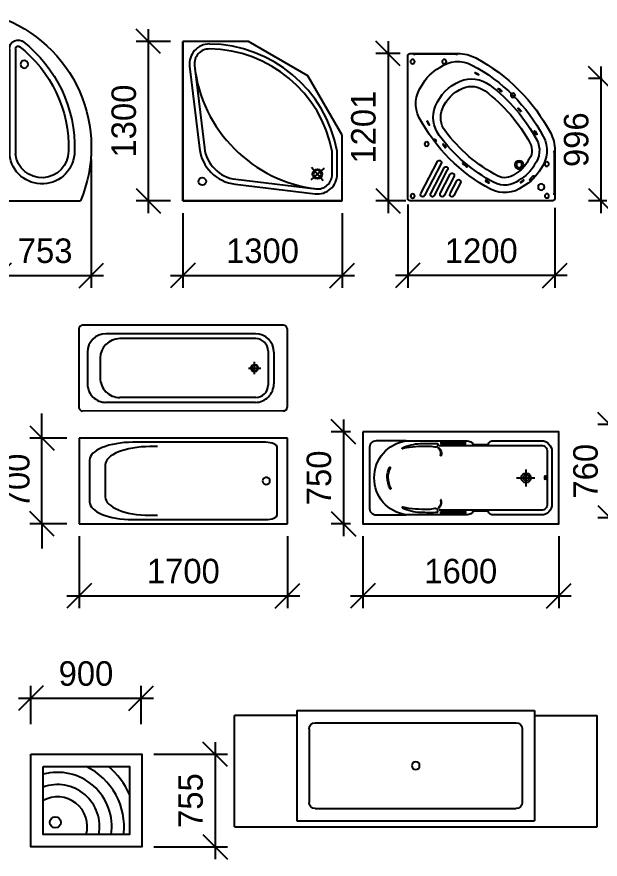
# Model space of a CAD drawing. Header units: millimetres. Extents: x 3103 to 179340, y -10977 to 70536.
# Drawn here: x 50362 to 55123, y -4503 to 2367 of the extents above; entities that cross this region are included whole.
import ezdxf

# ---------------------------------------------------------------- set-up
doc = ezdxf.new("R2010")
doc.units = ezdxf.units.MM
doc.header["$LTSCALE"] = 0.5
doc.linetypes.add('AUSGEZOGEN', pattern=[0])
doc.linetypes.add('ELGO_LTYPE0', pattern=[0])
for name, color, linetype in [('RAZMER', 5, 'Continuous'), ('SANTEH', 30, 'Continuous'), ('мебель', 23, 'Continuous')]:
    doc.layers.add(name, color=color, linetype=linetype)
doc.layers.add('ОБОРУДОВАНИЕ', color=27, linetype='Continuous', lineweight=0)
doc.styles.add('WROMLATS', font='wromlats.shx', dxfattribs={"bigfont": 'bigfont.shx'})
doc.dimstyles.new('juka', dxfattribs={"dimscale": 100, "dimtxt": 2, "dimasz": 2, "dimexe": 1, "dimexo": 1, "dimgap": 1, "dimtad": 1, "dimtoh": 1, "dimdec": 0, "dimzin": 0, "dimdsep": 46, "dimtxsty": 'WROMLATS', "dimblk": 'OBLIQUE', "dimcen": -3, "dimdle": 1, "dimclrd": 256, "dimclre": 256, "dimclrt": 256, "dimadec": 0, "dimazin": 0, "dimtfac": 1, "dimtdec": 0, "dimtix": 1, "dimtmove": 2, "dimatfit": 3, "dimldrblk": 'ORIGIN2', "dimfxl": 1, "dimtvp": 2.5, "dimtolj": 1, "dimtzin": 0, "dimarcsym": 0})

# ---------------------------------------------------------------- blocks, each defined once
blk = doc.blocks.new('ванна 1940')
at = {"layer": 'SANTEH', "linetype": 'AUSGEZOGEN'}
for p, q in [((-900, 1940), (0, 1940)), ((-900, 1940), (-900, 0)), ((0, 1940), (0, 0)), ((-800, 1790), (-800, 150)), ((-750, 1840), (-150, 1840)), ((-100, 1790), (-100, 150)), ((-750, 100), (-150, 100)), ((-900, 0), (0, 0))]:
    blk.add_line(p, q, dxfattribs=at)
blk.add_circle((-450, 970), 31.9, dxfattribs=at)
for centre, start, end in [((-750, 1790), 90, 180), ((-150, 1790), 0, 90), ((-750, 150), 180, 270), ((-150, 150), 270, 0)]:
    blk.add_arc(centre, 50, start, end, dxfattribs=at)
blk = doc.blocks.new('ванная')
at = {"layer": 'SANTEH'}
for p, q in [((0, -343.9), (0, -195.5)), ((70.3, -267.4), (-67.1, -267.4))]:
    blk.add_line(p, q, dxfattribs=at)
for points in [[(-375, -1600), (375, -1600), (375, 0), (-375, 0), (-375, -1600)], [(-274.6, -963.8), (-274.6, -762.4), (-287.9, -762.4), (-287.9, -963.8)], [(274.6, -963.8), (274.6, -762.4), (287.9, -762.4), (287.9, -963.8)]]:
    blk.add_lwpolyline(points, close=True, dxfattribs=at)
for points in [[(0, -56.7), (213.1, -56.7, -0.429277), (302.6, -141.8), (302.6, -531.5, -0.406737), (272.2, -577.6), (272.2, -697.6, -0.266947), (301.5, -748.6), (301.5, -1245.9, -0.37784), (0, -1506.1, -0.37784), (-301.5, -1245.9), (-301.5, -748.6, -0.266947), (-272.2, -697.6), (-272.2, -577.6, -0.406737), (-302.6, -531.5), (-302.6, -141.8, -0.429277), (-213.1, -56.7)], [(17.4, -110.2, -0.226354), (-17.2, -111.1, -0.226354)], [(-229.6, -965.3, -0.237089), (-183, -958.8, -1.274803), (-184.6, -964.3, 0.239017), (-228.3, -970.6, 0.106561), (-239.2, -981.2, -1.274803), (-243.2, -977.1, -0.100693)], [(229.6, -965.3, 0.237089), (183, -958.8, 1.274803), (184.6, -964.3, -0.239017), (228.3, -970.6, -0.106561), (239.2, -981.2, 1.274803), (243.2, -977.1, 0.100693)], [(-280.2, -987.8), (-260.4, -987.3, -0.285613), (-251.2, -1000.1, -0.070759), (-250.6, -1011.4, 0.068828), (-256.8, -1067.7, 0.054466), (-240.2, -1270.6, -0.106439), (-237.8, -1274.8, -0.795424), (-244.3, -1276.9, -0.102098), (-279.6, -1130.4, -0.020008)], [(280.2, -987.8), (260.4, -987.3, 0.285613), (251.2, -1000.1, 0.070759), (250.6, -1011.4, -0.068828), (256.8, -1067.7, -0.054466), (240.2, -1270.6, 0.106439), (237.8, -1274.8, 0.795424), (244.3, -1276.9, 0.102098), (279.6, -1130.4, 0.020008)], [(-5, -1400.4, -0.135562), (-85, -1381, -1.274803), (-82.2, -1376.1, 0.132926), (-5, -1394.9, 0.112197), (86.2, -1371.9, -1.274803), (89.1, -1376.8, -0.115062)]]:
    blk.add_lwpolyline(points, format="xyb", close=True, dxfattribs=at)
for points in [[(-264.4, -977.2), (-264.4, -141.8, -0.434541), (-214.2, -94.9), (0, -94.9), (214.2, -94.9, -0.434541), (264.4, -141.8), (264.4, -977.2)], [(-301.5, -1245.9), (-301.5, -1490.1, 0.447971), (-239, -1545.8), (0, -1545.8), (239, -1545.8, 0.447971), (301.5, -1490.1), (301.5, -1245.9)]]:
    blk.add_lwpolyline(points, format="xyb", dxfattribs=at)
for radius in [39.6, 24]:
    blk.add_circle((0, -266.7), radius, dxfattribs=at)
blk = doc.blocks.new('s_51')
at = {"layer": 'SANTEH'}
for p, q in [((12.3, 6.1), (1178.2, 6.1)), ((12.3, 6.1), (1178.2, 6.1)), ((-5.1, -1176.9), (-5.1, -11.3)), ((1191.3, -46.1), (1182.6, -46.1)), ((1191.3, -393.8), (1191.3, -46.1)), ((1195.6, -11.3), (1195.6, -402.4)), ((1195.6, -11.3), (1195.6, -402.4)), ((299.2, -267.4), (37.2, -131.9)), ((53.2, -101), (315.2, -236.5)), ((262.9, -288.8), (53.3, -180.4)), ((37.3, -211.3), (246.9, -319.7)), ((53.4, -259.7), (210.7, -341.1)), ((194.7, -371.9), (37.4, -290.6)), ((53.4, -339.1), (158.4, -393.4)), ((787, -318.3), (787, -318.3)), ((142.4, -424.2), (37.4, -369.9)), ((1182.6, -393.8), (1191.3, -393.8)), ((655, -889.2), (655, -889.2)), ((404.7, -1194.2), (12.3, -1194.3)), ((404.7, -1194.2), (12.3, -1194.3)), ((48.1, -1189.9), (48.1, -1181.2)), ((396.1, -1189.9), (48.1, -1189.9)), ((396.1, -1181.2), (396.1, -1189.9))]:
    blk.add_line(p, q, dxfattribs=at)
at = {"layer": 'SANTEH', "extrusion": (0, 0, -1)}
for centre, major_axis, ratio, start_param, end_param in [((12.3, -11.3), (17.4, 0), 0.99914, 3.141593, 4.712389), ((1178.2, -11.3), (17.4, 0), 0.99914, 4.712389, 6.283185), ((1178.2, -11.3), (17.4, 0), 0.99914, 4.712389, 6.283185), ((34.1, -34), (17.4, 0), 0.99914, 1.570796326824218, 7.853981634003805), ((787, -305.6), (246.3, 0.2), 0.99914, 4.22377, 5.35664), ((787, -305.6), (246.3, 0.2), 0.99914, 4.22377, 5.35664), ((1130.4, -33.1), (17.4, 0), 0.99914, 1.570796326753293, 7.85398163393288), ((45.2, -116.5), (17.4, 0), 0.99914, 2.049201, 5.190794), ((1333, -1329.7), (1407.6, 1.2), 0.99914, 3.630212, 4.22377), ((1333, -1329.7), (1407.6, 1.2), 0.99914, 3.630212, 4.22377), ((457.9, -148.4), (16.5, 0), 0.99914, 1.570796326776528, 7.853981633956114), ((756, -433.9), (371.3, 0.3), 0.99914, -1.067691, -0.503105), ((756, -433.9), (371.3, 0.3), 0.99914, -1.067691, -0.503105), ((45.3, -195.8), (17.4, 0), 0.99914, 2.049201, 5.190794), ((675.3, -448.1), (246.3, 0.2), 0.99914, 4.072649, 5.099307), ((629.1, -160.8), (16.5, 9.8), 0.197669, 3.141437283618488, 9.424622590798073), ((45.4, -275.2), (17.4, 0), 0.99914, 2.049201, 5.190794), ((1333, -1329.7), (1346.7, 1.1), 0.99914, 3.630212, 4.072649), ((307.2, -251.9), (17.4, 0), 0.99914, -1.092391, 2.049201), ((490.1, -218.6), (9.86, 7.46), 0.201687, -0.000174, 6.283011), ((675.3, -448.1), (185.4, 0.2), 0.99914, 4.072649, 5.099307), ((629.7, -560.3), (367.4, 0.3), 0.99914, -1.183878, -0.386918), ((884.4, -402.7), (246.3, 0.2), 0.99914, -0.644252, 0.488619), ((884.4, -402.7), (246.3, 0.2), 0.99914, -0.644252, 0.488619), ((1130.6, -291.7), (17.4, 0), 0.99914, 1.570796326753293, 7.85398163393288), ((45.4, -354.5), (17.4, 0), 0.99914, 2.049201, 5.190794), ((202.7, -356.5), (17.4, 0), 0.99914, -1.092391, 2.049201), ((1333, -1329.7), (1285.8, 1.1), 0.99914, 3.630212, 4.072649), ((254.9, -304.2), (17.4, 0), 0.99914, -1.092391, 2.049201), ((442, -293.5), (14.5, 12.5), 0.197725, 3.141418, 9.424603), ((629.7, -560.3), (306.5, 0.3), 0.99914, -1.183878, -0.386918), ((150.4, -408.8), (17.4, 0), 0.99914, -1.092391, 2.049201), ((884.4, -402.7), (294.2, -102.7), 0.990411, -0.339572, 0.153152), ((884.4, -402.7), (294.2, -102.7), 0.990411, -0.339572, 0.153152), ((288.8, -460), (16.7, 20), 0.201766, 3.141414498492336, 9.424599805671923), ((741.8, -514.5), (185.4, 0.2), 0.99914, -0.386918, 0.63974), ((741.8, -514.5), (246.3, 0.2), 0.99914, -0.386918, 0.63974), ((-141.5, 141.1), (1407.6, 1.2), 0.99914, 0.488619, 1.082177), ((-141.5, 141.1), (1407.6, 1.2), 0.99914, 0.488619, 1.082177), ((-141.5, 141.1), (1472.9, 1.2), 0.99914, 0.488619, 1.082177), ((-141.5, 141.1), (1472.9, 1.2), 0.99914, 0.488619, 1.082177), ((307.1, -785.8), (246.3, 0.2), 0.99914, 2.497341, 3.630212), ((307.1, -785.8), (246.3, 0.2), 0.99914, 2.497341, 3.630212), ((151.4, -642.4), (9.6, 16.5), 0.197835, 3.141438377336019, 9.424623684515606), ((-141.5, 141.1), (1285.8, 1.1), 0.99914, 0.63974, 1.082177), ((-141.5, 141.1), (1346.7, 1.1), 0.99914, 0.63974, 1.082177), ((307.1, -785.8), (185.4, 0.2), 0.99914, 2.474712, 3.630212), ((307.1, -785.8), (124.5, 0.1), 0.99914, 2.432947, 3.630212), ((435.5, -754.7), (249.5, 0.2), 0.99914, 2.036859, 2.67553), ((287.1, -903.1), (34.8, 0), 0.99914, 1.570796326758217, 7.853981633937803), ((287.1, -903.1), (22.6, 0), 0.99914, 1.570796326771941, 7.853981633951527), ((854.7, -852.5), (17.4, 0), 0.99914, 1.57079632687496, 7.853981634054546), ((435.5, -754.7), (371.3, 0.3), 0.99914, 2.073901, 2.638488), ((435.5, -754.7), (371.3, 0.3), 0.99914, 2.073901, 2.638488), ((152.9, -926.7), (-10.4, 16), 0.197821, 0.000162, 6.283347), ((435.5, -754.7), (310.4, 0.3), 0.99914, 2.059658, 2.652731), ((180.3, -1010.1), (-18.4, 18.4), 0.300193, 3.141877, 9.425062), ((404.5, -883), (185.4, 0.2), 0.99914, 1.082177, 2.237677), ((404.5, -883), (124.5, 0.1), 0.99914, 1.082177, 2.279442), ((107.2, -1083.2), (26.1, 0), 0.99914, 1.570796326809197, 7.853981633988783), ((404.5, -883), (246.3, 0.2), 0.99914, 1.082177, 2.215048), ((404.5, -883), (246.3, 0.2), 0.99914, 1.082177, 2.215048), ((35, -1129.4), (17.4, 0), 0.99914, 1.570796326820314, 7.8539816339999), ((293.8, -1129.1), (17.4, 0), 0.99914, 1.570796326722875, 7.85398163390246), ((404.5, -883), (311.6, 0.3), 0.99914, 1.082177, 1.570796), ((404.5, -883), (311.6, 0.3), 0.99914, 1.082177, 1.570796), ((12.3, -1176.9), (17.4, 0), 0.99914, 1.570796, 3.141593)]:
    blk.add_ellipse(centre, major_axis=major_axis, ratio=ratio, start_param=start_param, end_param=end_param, dxfattribs=at)
at = {"layer": 'SANTEH'}
for centre, major_axis, ratio, start_param, end_param in [((1030.4, -559.4), (9.7, 16.5), 0.197833, 3.141748, 9.424933), ((897, -747.4), (12.5, 14.5), 0.197777, 3.141768, 9.424953), ((736.2, -906.3), (14.7, 12.3), 0.197721, 3.141767, 9.424952), ((548.3, -1038.3), (16.5, 9.6), 0.197667, 3.141747, 9.424932)]:
    blk.add_ellipse(centre, major_axis=major_axis, ratio=ratio, start_param=start_param, end_param=end_param, dxfattribs=at)
blk = doc.blocks.new('s_49')
at = {"layer": 'SANTEH'}
for p, q in [((0, 0), (0, -1300)), ((1300, 0), (0, 0)), ((0, 0), (1300, 0)), ((0, -1300), (0, 0)), ((0, 0), (0, -1300)), ((1300, 0), (0, 0)), ((1097.8, -54.7), (427.9, -135.1)), ((1098.1, 0), (609.6, 0)), ((1300, -535.5), (1300, 0)), ((1300, 0), (1300, 0)), ((1300, -535.5), (1300, 0)), ((1102.6, -94.7), (432.7, -175.1)), ((135.1, -427.9), (56.9, -1078.9)), ((175.1, -432.7), (97, -1083.7)), ((1020.2, -1020.2), (1300, -535.5)), ((535.5, -1300), (1020.2, -1020.2)), ((163.6, -1145.7), (270.9, -1050.5)), ((264.9, -1151.8), (169.7, -1044.5)), ((217.3, -1219.3), (402, -1219.3)), ((0, -1300), (535.5, -1300)), ((0, -1300), (535.5, -1300)), ((217.3, -1259.6), (405.9, -1259.6))]:
    blk.add_line(p, q, dxfattribs=at)
for centre, major_axis, start_param, end_param in [((1117.1, -215), (114.2, 114.2), 5.486654, 7.188022), ((1228.7, -1227.7), (806.1, 806.1), 0.896218, 2.242296), ((158.1, -158.1), (-21.8, 21.8), 2.356194490192331, 8.639379797371918), ((467.8, -467.8), (237, 237), 0.904836, 2.236756), ((1117.1, -215), (85.6, 85.6), 5.486654, 7.188022), ((467.8, -467.8), (-208.4, 208.4), -0.66596, 0.66596), ((204.8, -204.8), (730.7, 730.7), 4.119004, 5.486654), ((204.8, -204.8), (759.3, 759.3), 4.115349, 5.486654), ((217.3, -1098.1), (-114.2, 114.2), 0.66596, 2.356194), ((217.3, -1098.1), (85.6, 85.6), 2.236756, 3.926991), ((217.3, -1098.1), (-27.9, 27.9), 2.35619449019229, 8.639379797371877), ((217.3, -1098.1), (22.2, 22.2), 3.926991, 10.210176)]:
    blk.add_ellipse(centre, major_axis=major_axis, ratio=1, start_param=start_param, end_param=end_param, dxfattribs=at)
blk = doc.blocks.new('s_avokado')
at = {"color": 0, "linetype": 'ELGO_LTYPE0'}
for p, q in [((0, 1128.1), (0, -371.9)), ((0, -371.9), (-664.7, -371.9))]:
    blk.add_line(p, q, dxfattribs=at)
for p, q in [((-135.8, 863.5), (-135.8, 4.5)), ((-85.8, 863.5), (-85.8, 4.5))]:
    blk.add_line(p, q)
blk.add_circle((-205.9, 741.1), 31.1)
for centre, radius, start, end in [((374.1, 65.1), 1127, 109.38867, 202.81272), ((478.4, 62.6), 1095.9, 127.72074, 181.60104), ((-155.5, 869.8), 70, 354.83864, 134.73321), ((478.4, 62.6), 1045.9, 127.72074, 181.60104), ((-155.5, 869.8), 20, 354.83864, 134.73321), ((-350.7, 32), 266.3, 180, 354.07887), ((-350.7, 32), 216.3, 180, 354.07887)]:
    blk.add_arc(centre, radius, start, end)
blk = doc.blocks.new('s_aneta')
for points in [[(0, 755), (905, 755), (905, 0), (0, 0)], [(100, 655), (805, 655), (805, 100), (100, 100)]]:
    blk.add_lwpolyline(points, close=True)
blk.add_circle((200, 200), 45)
for radius, start, end in [(543.2, 353.14718, 64.46437), (643.2, 24.14935, 49.64453), (443.2, 351.59098, 105.44598), (343.2, 349.11471, 110.11595), (243.2, 344.5452, 119.03275)]:
    blk.add_arc((218, 164.8), radius, start, end)
blk = doc.blocks.new('_Oblique')
at = {"color": 0, "lineweight": -2}
blk.add_line((-0.5, -0.5), (0.5, 0.5), dxfattribs=at)
blk = doc.blocks.new('*D1418')
at = {"layer": 'Defpoints', "color": 0, "transparency": 16777216}
for p in [(51436.1, 2166.8), (51717.6, 2166.8), (51717.6, 866.8)]:
    blk.add_point(p, dxfattribs=at)
at = {"layer": 'RAZMER', "lineweight": -2, "transparency": 16777216}
for p, q in [((51436.1, 766.8), (51436.1, 2266.8)), ((51617.6, 2166.8), (51336.1, 2166.8)), ((51617.6, 866.8), (51336.1, 866.8))]:
    blk.add_line(p, q, dxfattribs=at)
at = {"layer": 'RAZMER', "lineweight": -2, "transparency": 16777216, "xscale": 200, "yscale": 200, "zscale": 200}
for p, rotation in [((51436.1, 2166.8), 90), ((51436.1, 866.8), 270)]:
    blk.add_blockref('_Oblique', p, dxfattribs=dict(at, rotation=rotation))
at = {"layer": 'RAZMER', "transparency": 16777216, "insert": (51236.1, 1516.8), "char_height": 200, "attachment_point": 5, "rotation": 90, "style": 'WROMLATS'}
blk.add_mtext('\\A1;1300', dxfattribs=at)
blk = doc.blocks.new('_Origin2')
at = {"color": 0, "linetype": 'ByBlock', "lineweight": -2}
blk.add_line((-0.5, 0), (-1, 0), dxfattribs=at)
for radius in [0.5, 0.25]:
    blk.add_circle((0, 0), radius, dxfattribs=at)
blk = doc.blocks.new('*D1419')
at = {"layer": 'Defpoints', "color": 0, "transparency": 16777216}
for p in [(51717.6, 866.8), (53017.6, 866.8), (53017.6, 257.9)]:
    blk.add_point(p, dxfattribs=at)
at = {"layer": 'RAZMER', "lineweight": -2, "transparency": 16777216}
for p, q in [((51717.6, 766.8), (51717.6, 157.9)), ((53017.6, 766.8), (53017.6, 157.9)), ((51617.6, 257.9), (53117.6, 257.9))]:
    blk.add_line(p, q, dxfattribs=at)
at = {"layer": 'RAZMER', "lineweight": -2, "transparency": 16777216, "xscale": 200, "yscale": 200, "zscale": 200, "rotation": 180}
blk.add_blockref('_Oblique', (51717.6, 257.9), dxfattribs=at)
at = {"layer": 'RAZMER', "lineweight": -2, "transparency": 16777216, "xscale": 200, "yscale": 200, "zscale": 200}
blk.add_blockref('_Oblique', (53017.6, 257.9), dxfattribs=at)
at = {"layer": 'RAZMER', "transparency": 16777216, "insert": (52367.6, 457.9), "char_height": 200, "attachment_point": 5, "style": 'WROMLATS'}
blk.add_mtext('\\A1;1300', dxfattribs=at)
blk = doc.blocks.new('*D1422')
at = {"layer": 'Defpoints', "color": 0, "transparency": 16777216}
for p in [(53589.8, 2067.6), (53391.9, 866.8), (53637.3, 866.8)]:
    blk.add_point(p, dxfattribs=at)
at = {"layer": 'RAZMER', "lineweight": -2, "transparency": 16777216}
for p, q in [((53391.9, 2167.6), (53391.9, 766.8)), ((53489.8, 2067.6), (53291.9, 2067.6)), ((53537.3, 866.8), (53291.9, 866.8))]:
    blk.add_line(p, q, dxfattribs=at)
at = {"layer": 'RAZMER', "lineweight": -2, "transparency": 16777216, "xscale": 200, "yscale": 200, "zscale": 200}
for p, rotation in [((53391.9, 2067.6), 90), ((53391.9, 866.8), 270)]:
    blk.add_blockref('_Oblique', p, dxfattribs=dict(at, rotation=rotation))
at = {"layer": 'RAZMER', "transparency": 16777216, "insert": (53191.9, 1467.2), "char_height": 200, "attachment_point": 5, "rotation": 90, "style": 'WROMLATS'}
blk.add_mtext('\\A1;1201', dxfattribs=at)
blk = doc.blocks.new('*D1430')
at = {"layer": 'Defpoints', "color": 0, "transparency": 16777216}
for p in [(50969.6, 1303.8), (50216.8, 866.8), (50969.6, 257.9)]:
    blk.add_point(p, dxfattribs=at)
at = {"layer": 'RAZMER', "lineweight": -2, "transparency": 16777216}
for p, q in [((50969.6, 1203.8), (50969.6, 157.9)), ((50216.8, 766.8), (50216.8, 157.9)), ((50116.8, 257.9), (51069.6, 257.9))]:
    blk.add_line(p, q, dxfattribs=at)
at = {"layer": 'RAZMER', "lineweight": -2, "transparency": 16777216, "xscale": 200, "yscale": 200, "zscale": 200, "rotation": 180}
blk.add_blockref('_Oblique', (50216.8, 257.9), dxfattribs=at)
at = {"layer": 'RAZMER', "lineweight": -2, "transparency": 16777216, "xscale": 200, "yscale": 200, "zscale": 200}
blk.add_blockref('_Oblique', (50969.6, 257.9), dxfattribs=at)
at = {"layer": 'RAZMER', "transparency": 16777216, "insert": (50593.2, 457.9), "char_height": 200, "attachment_point": 5, "style": 'WROMLATS'}
blk.add_mtext('\\A1;753', dxfattribs=at)
blk = doc.blocks.new('*D1431')
at = {"layer": 'Defpoints', "color": 0, "transparency": 16777216}
for p in [(55240.7, 1862.9), (55128.6, 866.7), (55277, 866.7)]:
    blk.add_point(p, dxfattribs=at)
at = {"layer": 'RAZMER', "lineweight": -2, "transparency": 16777216}
for p, q in [((55128.6, 1962.9), (55128.6, 766.7)), ((55140.7, 1862.9), (55028.6, 1862.9)), ((55177, 866.7), (55028.6, 866.7))]:
    blk.add_line(p, q, dxfattribs=at)
at = {"layer": 'RAZMER', "lineweight": -2, "transparency": 16777216, "xscale": 200, "yscale": 200, "zscale": 200}
for p, rotation in [((55128.6, 1862.9), 90), ((55128.6, 866.7), 270)]:
    blk.add_blockref('_Oblique', p, dxfattribs=dict(at, rotation=rotation))
at = {"layer": 'RAZMER', "transparency": 16777216, "insert": (54928.6, 1364.8), "char_height": 200, "attachment_point": 5, "rotation": 90, "style": 'WROMLATS'}
blk.add_mtext('\\A1;996', dxfattribs=at)
blk = doc.blocks.new('*D1433')
at = {"layer": 'Defpoints', "color": 0, "transparency": 16777216}
for p in [(53552.8, 937.4), (54753.2, 909.6), (53552.8, 257.9)]:
    blk.add_point(p, dxfattribs=at)
at = {"layer": 'RAZMER', "lineweight": -2, "transparency": 16777216}
for p, q in [((53552.8, 837.4), (53552.8, 157.9)), ((54753.2, 809.6), (54753.2, 157.9)), ((54853.2, 257.9), (53452.8, 257.9))]:
    blk.add_line(p, q, dxfattribs=at)
at = {"layer": 'RAZMER', "lineweight": -2, "transparency": 16777216, "xscale": 200, "yscale": 200, "zscale": 200, "rotation": 180}
blk.add_blockref('_Oblique', (53552.8, 257.9), dxfattribs=at)
at = {"layer": 'RAZMER', "lineweight": -2, "transparency": 16777216, "xscale": 200, "yscale": 200, "zscale": 200}
blk.add_blockref('_Oblique', (54753.2, 257.9), dxfattribs=at)
at = {"layer": 'RAZMER', "transparency": 16777216, "insert": (54153, 457.9), "char_height": 200, "attachment_point": 5, "style": 'WROMLATS'}
blk.add_mtext('\\A1;1200', dxfattribs=at)
blk = doc.blocks.new('V2')
at = {"layer": 'SANTEH', "ltscale": 5}
for p, q in [((0, 700), (0, 0)), ((1700, 700), (0, 700)), ((1700, 0), (1700, 700)), ((1521.6, 665), (436.5, 665)), ((637.9, 630), (576.6, 630)), ((1615, 73.5), (1615, 626.5)), ((85, 520.2), (85, 179.8)), ((212.9, 480.2), (212.9, 219.8)), ((1499.6, 361.6), (1497.1, 350)), ((1497.1, 350), (1499.6, 338.4)), ((1527.1, 378.6), (1517.3, 376.9)), ((1537, 376.9), (1527.1, 378.6)), ((1557.2, 350), (1554.7, 361.6)), ((1555.5, 339.5), (1557.2, 350)), ((1517.3, 323.1), (1527.1, 321.4)), ((1527.1, 321.4), (1537, 323.1)), ((576.6, 70), (637.9, 70)), ((0, 0), (1700, 0)), ((436.5, 35), (1521.6, 35))]:
    blk.add_line(p, q, dxfattribs=at)
for centre, major_axis, start_param, end_param in [((436.5, 520.2), (351.5, 0), 1.570796, 3.141593), ((576.6, 480.2), (363.7, 0), 1.570796, 3.141593), ((1521.6, 626.5), (93.4, 0), 0, 1.570796), ((1592.5, 354.8), (94.4, 0), 2.732958, 2.964113), ((1552.1, 362), (50.3, 0), 2.334029, 2.732969), ((1502.2, 362), (50.3, 0), 0.408554, 0.807494), ((1461.8, 354.8), (94.4, 0), 0.17748, 0.408634), ((1592.5, 345.2), (94.4, 0), 3.319073, 3.550227), ((1552.1, 338), (50.3, 0), 3.550217, 3.949157), ((1502.2, 338), (50.3, 0), -0.807494, -0.408554), ((1450.4, 347.3), (106.8, 0), -0.408627, -0.177473), ((576.6, 219.8), (363.7, 0), 3.141593, 4.712389), ((436.5, 179.8), (351.5, 0), 3.141593, 4.712389), ((1521.6, 73.5), (93.4, 0), -1.570796, 0)]:
    blk.add_ellipse(centre, major_axis=major_axis, ratio=0.411765, start_param=start_param, end_param=end_param, dxfattribs=at)
blk = doc.blocks.new('*D1450')
at = {"layer": 'Defpoints', "color": 0, "transparency": 16777216}
for p in [(50871.3, -1768.1), (52571.3, -1768.1), (52571.3, -2354.6)]:
    blk.add_point(p, dxfattribs=at)
at = {"layer": 'RAZMER', "lineweight": -2, "transparency": 16777216}
for p, q in [((50871.3, -1868.1), (50871.3, -2454.6)), ((52571.3, -1868.1), (52571.3, -2454.6)), ((50771.3, -2354.6), (52671.3, -2354.6))]:
    blk.add_line(p, q, dxfattribs=at)
at = {"layer": 'RAZMER', "lineweight": -2, "transparency": 16777216, "xscale": 200, "yscale": 200, "zscale": 200, "rotation": 180}
blk.add_blockref('_Oblique', (50871.3, -2354.6), dxfattribs=at)
at = {"layer": 'RAZMER', "lineweight": -2, "transparency": 16777216, "xscale": 200, "yscale": 200, "zscale": 200}
blk.add_blockref('_Oblique', (52571.3, -2354.6), dxfattribs=at)
at = {"layer": 'RAZMER', "transparency": 16777216, "insert": (51721.3, -2154.6), "char_height": 200, "attachment_point": 5, "style": 'WROMLATS'}
blk.add_mtext('\\A1;1700', dxfattribs=at)
blk = doc.blocks.new('*D1451')
at = {"layer": 'Defpoints', "color": 0, "transparency": 16777216}
for p in [(50567, -1068.1), (50871.3, -1068.1), (50871.3, -1768.1)]:
    blk.add_point(p, dxfattribs=at)
at = {"layer": 'RAZMER', "lineweight": -2, "transparency": 16777216}
for p, q in [((50567, -1068.1), (50567, -868.1)), ((50771.3, -1068.1), (50467, -1068.1)), ((50567, -1768.1), (50567, -1068.1)), ((50771.3, -1768.1), (50467, -1768.1)), ((50567, -1768.1), (50567, -1968.1))]:
    blk.add_line(p, q, dxfattribs=at)
at = {"layer": 'RAZMER', "lineweight": -2, "transparency": 16777216, "xscale": 200, "yscale": 200, "zscale": 200}
for p, rotation in [((50567, -1068.1), 270), ((50567, -1768.1), 90)]:
    blk.add_blockref('_Oblique', p, dxfattribs=dict(at, rotation=rotation))
at = {"layer": 'RAZMER', "transparency": 16777216, "insert": (50367, -1418.1), "char_height": 200, "attachment_point": 5, "rotation": 90, "style": 'WROMLATS'}
blk.add_mtext('\\A1;700', dxfattribs=at)
blk = doc.blocks.new('*D1452')
at = {"layer": 'Defpoints', "color": 0, "transparency": 16777216}
for p in [(53185.7, -1768.1), (54785.7, -1768.1), (54785.7, -2354.6)]:
    blk.add_point(p, dxfattribs=at)
at = {"layer": 'RAZMER', "lineweight": -2, "transparency": 16777216}
for p, q in [((53185.7, -1868.1), (53185.7, -2454.6)), ((54785.7, -1868.1), (54785.7, -2454.6)), ((53085.7, -2354.6), (54885.7, -2354.6))]:
    blk.add_line(p, q, dxfattribs=at)
at = {"layer": 'RAZMER', "lineweight": -2, "transparency": 16777216, "xscale": 200, "yscale": 200, "zscale": 200, "rotation": 180}
blk.add_blockref('_Oblique', (53185.7, -2354.6), dxfattribs=at)
at = {"layer": 'RAZMER', "lineweight": -2, "transparency": 16777216, "xscale": 200, "yscale": 200, "zscale": 200}
blk.add_blockref('_Oblique', (54785.7, -2354.6), dxfattribs=at)
at = {"layer": 'RAZMER', "transparency": 16777216, "insert": (53985.7, -2154.6), "char_height": 200, "attachment_point": 5, "style": 'WROMLATS'}
blk.add_mtext('\\A1;1600', dxfattribs=at)
blk = doc.blocks.new('*D1454')
at = {"layer": 'Defpoints', "color": 0, "transparency": 16777216}
for p in [(53185.7, -1018.1), (53028.8, -1768.1), (53185.7, -1768.1)]:
    blk.add_point(p, dxfattribs=at)
at = {"layer": 'RAZMER', "lineweight": -2, "transparency": 16777216}
for p, q in [((53028.8, -918.1), (53028.8, -1868.1)), ((53085.7, -1018.1), (52928.8, -1018.1)), ((53085.7, -1768.1), (52928.8, -1768.1))]:
    blk.add_line(p, q, dxfattribs=at)
at = {"layer": 'RAZMER', "lineweight": -2, "transparency": 16777216, "xscale": 200, "yscale": 200, "zscale": 200}
for p, rotation in [((53028.8, -1018.1), 90), ((53028.8, -1768.1), 270)]:
    blk.add_blockref('_Oblique', p, dxfattribs=dict(at, rotation=rotation))
at = {"layer": 'RAZMER', "transparency": 16777216, "insert": (52828.8, -1393.1), "char_height": 200, "attachment_point": 5, "rotation": 90, "style": 'WROMLATS'}
blk.add_mtext('\\A1;750', dxfattribs=at)
blk = doc.blocks.new('*D1458')
at = {"layer": 'Defpoints', "color": 0, "transparency": 16777216}
for p in [(55588.2, -959), (55204.7, -1719), (55588.2, -1719)]:
    blk.add_point(p, dxfattribs=at)
at = {"layer": 'RAZMER', "lineweight": -2, "transparency": 16777216}
for p, q in [((55204.7, -859), (55204.7, -1819)), ((55488.2, -959), (55104.7, -959)), ((55488.2, -1719), (55104.7, -1719))]:
    blk.add_line(p, q, dxfattribs=at)
at = {"layer": 'RAZMER', "lineweight": -2, "transparency": 16777216, "xscale": 200, "yscale": 200, "zscale": 200}
for p, rotation in [((55204.7, -959), 90), ((55204.7, -1719), 270)]:
    blk.add_blockref('_Oblique', p, dxfattribs=dict(at, rotation=rotation))
at = {"layer": 'RAZMER', "transparency": 16777216, "insert": (55004.7, -1339), "char_height": 200, "attachment_point": 5, "rotation": 90, "style": 'WROMLATS'}
blk.add_mtext('\\A1;760', dxfattribs=at)
blk = doc.blocks.new('*D1474')
at = {"layer": 'Defpoints', "color": 0, "transparency": 16777216}
for p in [(51376.4, -3190.1), (50476.4, -3502.7), (51376.4, -3502.7)]:
    blk.add_point(p, dxfattribs=at)
at = {"layer": 'RAZMER', "lineweight": -2, "transparency": 16777216}
for p, q in [((50476.4, -3402.7), (50476.4, -3090.1)), ((51376.4, -3402.7), (51376.4, -3090.1)), ((50376.4, -3190.1), (51476.4, -3190.1))]:
    blk.add_line(p, q, dxfattribs=at)
at = {"layer": 'RAZMER', "lineweight": -2, "transparency": 16777216, "xscale": 200, "yscale": 200, "zscale": 200, "rotation": 180}
blk.add_blockref('_Oblique', (50476.4, -3190.1), dxfattribs=at)
at = {"layer": 'RAZMER', "lineweight": -2, "transparency": 16777216, "xscale": 200, "yscale": 200, "zscale": 200}
blk.add_blockref('_Oblique', (51376.4, -3190.1), dxfattribs=at)
at = {"layer": 'RAZMER', "transparency": 16777216, "insert": (50926.4, -2990.1), "char_height": 200, "attachment_point": 5, "style": 'WROMLATS'}
blk.add_mtext('\\A1;900', dxfattribs=at)
blk = doc.blocks.new('*D1475')
at = {"layer": 'Defpoints', "color": 0, "transparency": 16777216}
for p in [(51381.4, -3647.7), (51381.4, -4402.7), (51981.2, -4402.7)]:
    blk.add_point(p, dxfattribs=at)
at = {"layer": 'RAZMER', "lineweight": -2, "transparency": 16777216}
for p, q in [((51981.2, -3547.7), (51981.2, -4502.7)), ((51481.4, -3647.7), (52081.2, -3647.7)), ((51481.4, -4402.7), (52081.2, -4402.7))]:
    blk.add_line(p, q, dxfattribs=at)
at = {"layer": 'RAZMER', "lineweight": -2, "transparency": 16777216, "xscale": 200, "yscale": 200, "zscale": 200}
for p, rotation in [((51981.2, -3647.7), 90), ((51981.2, -4402.7), 270)]:
    blk.add_blockref('_Oblique', p, dxfattribs=dict(at, rotation=rotation))
at = {"layer": 'RAZMER', "transparency": 16777216, "insert": (51781.2, -4025.2), "char_height": 200, "attachment_point": 5, "rotation": 90, "style": 'WROMLATS'}
blk.add_mtext('\\A1;755', dxfattribs=at)
blk = doc.blocks.new('436J46')
at = {"layer": 'SANTEH'}
for p, q in [((332704.8, -126649.3), (332544.3, -127249)), ((334277.2, -127040), (332740.4, -126628.7)), ((334044.1, -127047.9), (332900.9, -126741.9)), ((332722.8, -126844.9), (332657.6, -127088.5)), ((334037.2, -127086.2), (332997.1, -126807.8)), ((332807, -126917.6), (332766.9, -127067.6)), ((334297.7, -127075.6), (334137.3, -127675.3)), ((334105.8, -127205), (334070.7, -127336.2)), ((333903.7, -127572.6), (332760.5, -127266.7)), ((333916.8, -127536), (332876.7, -127257.6)), ((333955, -127355.4), (333980, -127262.1)), ((334147, -127226), (334114.4, -127347.9)), ((334101.6, -127695.9), (332564.9, -127284.6)), ((333920.8, -127296.2), (334014.1, -127321.2)), ((334070.7, -127336.2), (334035.6, -127467.3)), ((334114.4, -127347.9), (334081.8, -127469.7))]:
    blk.add_line(p, q, dxfattribs=at)
for radius in [29.1, 24.2]:
    blk.add_circle((333967.5, -127308.7), radius, dxfattribs=at)
for centre, radius, start, end in [((332732.9, -126656.8), 29.1, 75.01751, 165.01751), ((332863.3, -126882.5), 145.5, 75.01751, 165.01751), ((332957, -126957.8), 155.2, 75.01751, 165.01751), ((332916.8, -127107.7), 155.2, 165.01751, 255.01751), ((334006.5, -127188.4), 145.5, 345.01751, 75.01751), ((334269.6, -127068.1), 29.1, 345.01751, 75.01751), ((332798.1, -127126.1), 145.5, 165.01751, 255.01751), ((334012.1, -127179.9), 97, 345.01751, 75.01751), ((332572.4, -127256.5), 29.1, 165.01751, 255.01751), ((333941.3, -127432.1), 145.5, 255.01751, 345.01751), ((333941.9, -127442.3), 97, 255.01751, 345.01751), ((334109.1, -127667.8), 29.1, 255.01751, 345.01751)]:
    blk.add_arc(centre, radius, start, end, dxfattribs=at)

msp = doc.modelspace()

# ---------------------------------------------------------------- linework, layer by layer
at = {"layer": 'SANTEH', "color": 13}
for p, q in [((52138.1, -4239.9), (52138.1, -3330)), ((55098.1, -4239.9), (55098.1, -3330)), ((52138.1, -4239.9), (55098.1, -4239.9))]:
    msp.add_line(p, q, dxfattribs=at)
at = {"layer": 'SANTEH', "color": 13, "linetype": 'Continuous'}
for p, q in [((52648.1, -3330), (52138.1, -3330)), ((54588.1, -3330), (55098.1, -3330))]:
    msp.add_line(p, q, dxfattribs=at)

# ---------------------------------------------------------------- block references
at = {"layer": 'SANTEH', "xscale": -1}
msp.add_blockref('s_avokado', (50216.8, 1238.7), dxfattribs=at)
at = {"layer": 'SANTEH', "rotation": 90}
for name, p in [('s_49', (51717.6, 866.8)), ('s_51', (53558.9, 871.9))]:
    msp.add_blockref(name, p, dxfattribs=at)
at = {"layer": 'SANTEH', "xscale": 1.030927835046115, "yscale": 1.030927835046115, "zscale": 1.030927835046115, "rotation": 14.99708436060444}
msp.add_blockref('436J46', (-314229.2, 37184.6), dxfattribs=at)
at = {"layer": 'SANTEH'}
for name, p in [('V2', (50871.3, -1768.1)), ('s_aneta', (50476.4, -4402.7))]:
    msp.add_blockref(name, p, dxfattribs=at)
at = {"layer": 'мебель', "xscale": -1, "rotation": 90}
msp.add_blockref('ванна 1940', (54588.1, -4190), dxfattribs=at)
at = {"layer": 'ОБОРУДОВАНИЕ', "rotation": 270}
msp.add_blockref('ванная', (54785.7, -1393.1), dxfattribs=at)

# ---------------------------------------------------------------- dimensions: what is measured, and where the dimension line sits
at = {"layer": 'RAZMER'}
for base, p1, p2, picture, middle in [((51436.1, 2166.8), (51717.6, 866.8), (51717.6, 2166.8), '*D1418', (51236.1, 1516.8)), ((53391.9, 866.8), (53589.8, 2067.6), (53637.3, 866.8), '*D1422', (53191.9, 1467.2)), ((55128.6, 866.7), (55240.7, 1862.9), (55277, 866.7), '*D1431', (54928.6, 1364.8)), ((50567, -1068.1), (50871.3, -1768.1), (50871.3, -1068.1), '*D1451', (50367, -1418.1)), ((55204.7, -1719), (55588.2, -959), (55588.2, -1719), '*D1458', (55004.7, -1339)), ((53028.8, -1768.1), (53185.7, -1018.1), (53185.7, -1768.1), '*D1454', (52828.8, -1393.1)), ((51981.2, -4402.7), (51381.4, -3647.7), (51381.4, -4402.7), '*D1475', (51781.2, -4025.2))]:
    dim = msp.add_linear_dim(base=base, p1=p1, p2=p2, angle=90, dimstyle='juka', dxfattribs=at)
    dim.commit()
    dim.dimension.update_dxf_attribs({"geometry": picture, "text_midpoint": middle})
for base, p1, p2, picture, middle in [((50969.6, 257.9), (50216.8, 866.8), (50969.6, 1303.8), '*D1430', (50593.2, 457.9)), ((53552.8, 257.9), (54753.2, 909.6), (53552.8, 937.4), '*D1433', (54153, 457.9)), ((53017.6, 257.9), (51717.6, 866.8), (53017.6, 866.8), '*D1419', (52367.6, 457.9)), ((52571.3, -2354.6), (50871.3, -1768.1), (52571.3, -1768.1), '*D1450', (51721.3, -2154.6)), ((54785.7, -2354.6), (53185.7, -1768.1), (54785.7, -1768.1), '*D1452', (53985.7, -2154.6)), ((51376.4, -3190.1), (50476.4, -3502.7), (51376.4, -3502.7), '*D1474', (50926.4, -2990.1))]:
    dim = msp.add_linear_dim(base=base, p1=p1, p2=p2, dimstyle='juka', dxfattribs=at)
    dim.commit()
    dim.dimension.update_dxf_attribs({"geometry": picture, "text_midpoint": middle})

doc.saveas('drawing.dxf')
